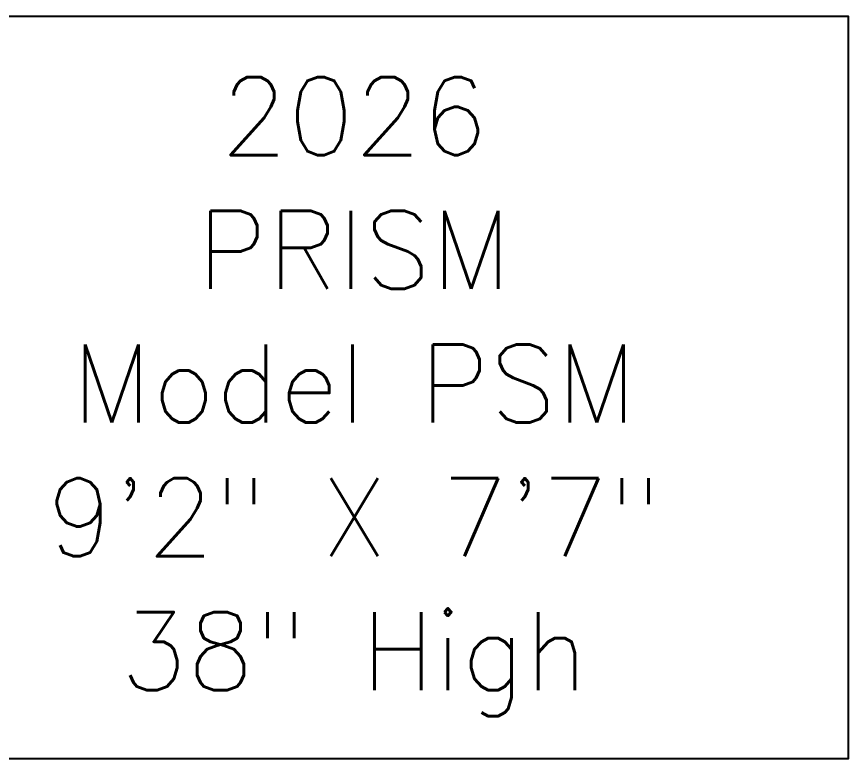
# Model space of a CAD drawing. Extents: x 398 to 508, y 623 to 782.
# Drawn here: x 435.76 to 478.41, y 743.82 to 781.84 of the extents above; entities that cross this region are included whole.
import ezdxf
from ezdxf.enums import TextEntityAlignment as Align

# ---------------------------------------------------------------- set-up
doc = ezdxf.new("R2010")
doc.units = 0
doc.header["$MEASUREMENT"] = 0
doc.layers.add('DIM', color=3, linetype='Continuous')
doc.styles.add('SIMPLEX', font='simplex')

msp = doc.modelspace()

# ---------------------------------------------------------------- linework, layer by layer
at = {"layer": 'DIM', "color": 4}
msp.add_lwpolyline([(427.744, 743.817), (478.41, 743.817), (478.41, 781.841), (427.744, 781.841)], close=True, dxfattribs=at)

# ---------------------------------------------------------------- texts
at = {"layer": 'DIM', "style": 'SIMPLEX'}
for s, p in [('2026', (453.077, 774.746)), ('PRISM', (453.077, 767.889)), ('Model PSM', (453.077, 761.032)), ('9\'2" X 7\'7"', (453.077, 754.175)), ('38" High', (453.077, 747.317))]:
    msp.add_text(s, height=4, dxfattribs=at).set_placement(p, align=Align.CENTER)

doc.saveas('drawing.dxf')
